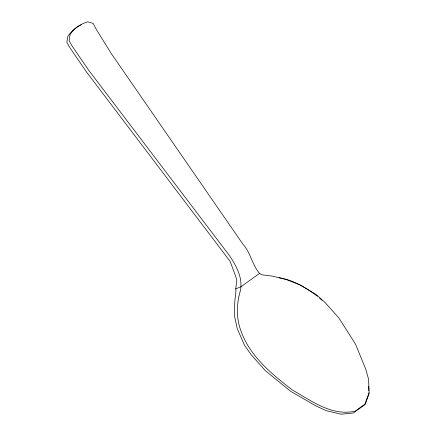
<?xml version="1.0" encoding="UTF-8"?>
<svg xmlns="http://www.w3.org/2000/svg" width="436" height="436" viewBox="0 0 436 436"><rect width="100%" height="100%" fill="white"/><g stroke="black" fill="none" stroke-linecap="round" stroke-linejoin="round"><path stroke-width="0.65" d="M368.921 392.749L368.981 394.057L365.101 404.494L353.274 413.045L341.121 414.2L326.368 410.707L316.133 406.052L290.643 391.337L265.322 370.655L251.169 354.768L244.46 345.192L237.244 328.608L234.268 314.863L234.873 300.878L236.001 290.409L235.713 288.926L236.813 280.381L235.816 276.631L230.126 261.393L86.344 71.749L69.983 47.867L66.844 42.401L67.902 36.188A29.386 20.487 -63.1 0 1 81.341 24.754M259.567 273.345C252.019 264.914 250.798 252.722 242.999 244.307L111.344 53.655L96.045 29.005L93.135 23.375L87.783 21.8A30.531 22.132 -6.1 0 0 70.049 34.624L69.095 40.761L72.234 46.221L88.59 70.109L228.72 254.635C235.849 264.826 242.776 277.171 240.574 290.038C236.764 302.562 236.056 316.046 240.143 328.602C248.607 355.247 271.11 373.576 292.414 390.024C311.44 400.809 331.927 416.538 355.231 411.115L364.878 404.139L369.156 392.651L368.578 379.2L365.815 369.401L355.607 344.331L339.023 318.144L325.163 302.589L316.422 294.785L300.35 285.068L286.392 279.601L272.783 276.184L261.698 274.767L259.567 273.345L241.119 286.681L235.713 288.926M279.116 277.727C293.303 280.048 306.285 287.765 317.577 296.327M319.561 298.099L322.041 300.311M368.638 386.209L368.84 390.787"/></g></svg>
